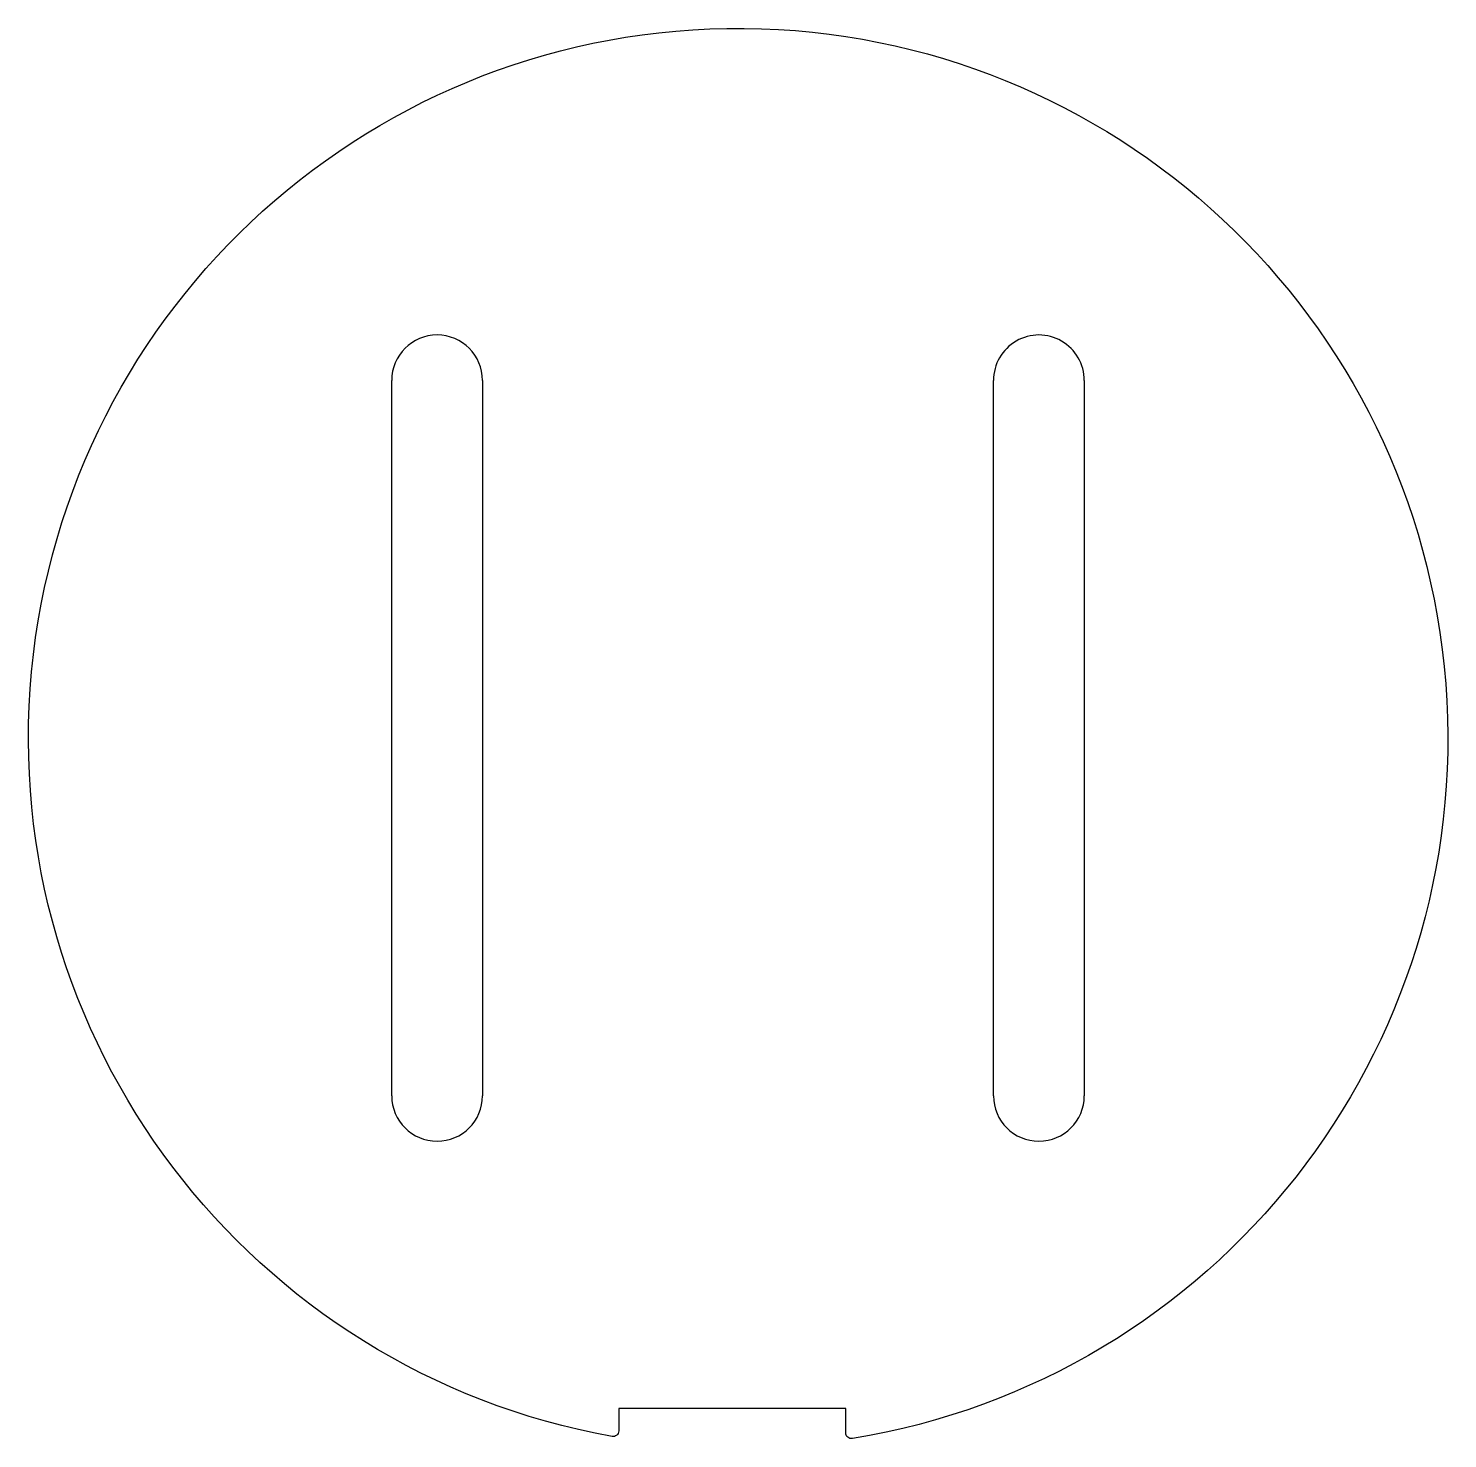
# Model space of a CAD drawing. Header units: millimetres. Extents: x -125 to 125, y -123 to 125.
import ezdxf

# ---------------------------------------------------------------- set-up
doc = ezdxf.new("R2010")
doc.units = ezdxf.units.MM
doc.layers.get('0').update_dxf_attribs({"linetype": 'CONTINUOUS'})

msp = doc.modelspace()

# ---------------------------------------------------------------- linework, layer by layer
for p, q in [((-61, -63), (-61, 63)), ((-45, 63), (-45, -63)), ((45, -63), (45, 63)), ((61, 63), (61, -63))]:
    msp.add_line(p, q)
msp.add_lwpolyline([(20.15, -123.37, -0.462462), (18.99, -122.38), (18.99, -118.09), (-21.01, -118.09), (-21.01, -122.03, -0.467511), (-22.19, -123.01, -11.72382)], format="xyb", close=True)
for centre, start, end in [((-53, 63), 0, 180), ((53, 63), -0.028, 180), ((-53, -63), 180, 360), ((53, -63), 180, 360)]:
    msp.add_arc(centre, 8, start, end)

doc.saveas('drawing.dxf')
